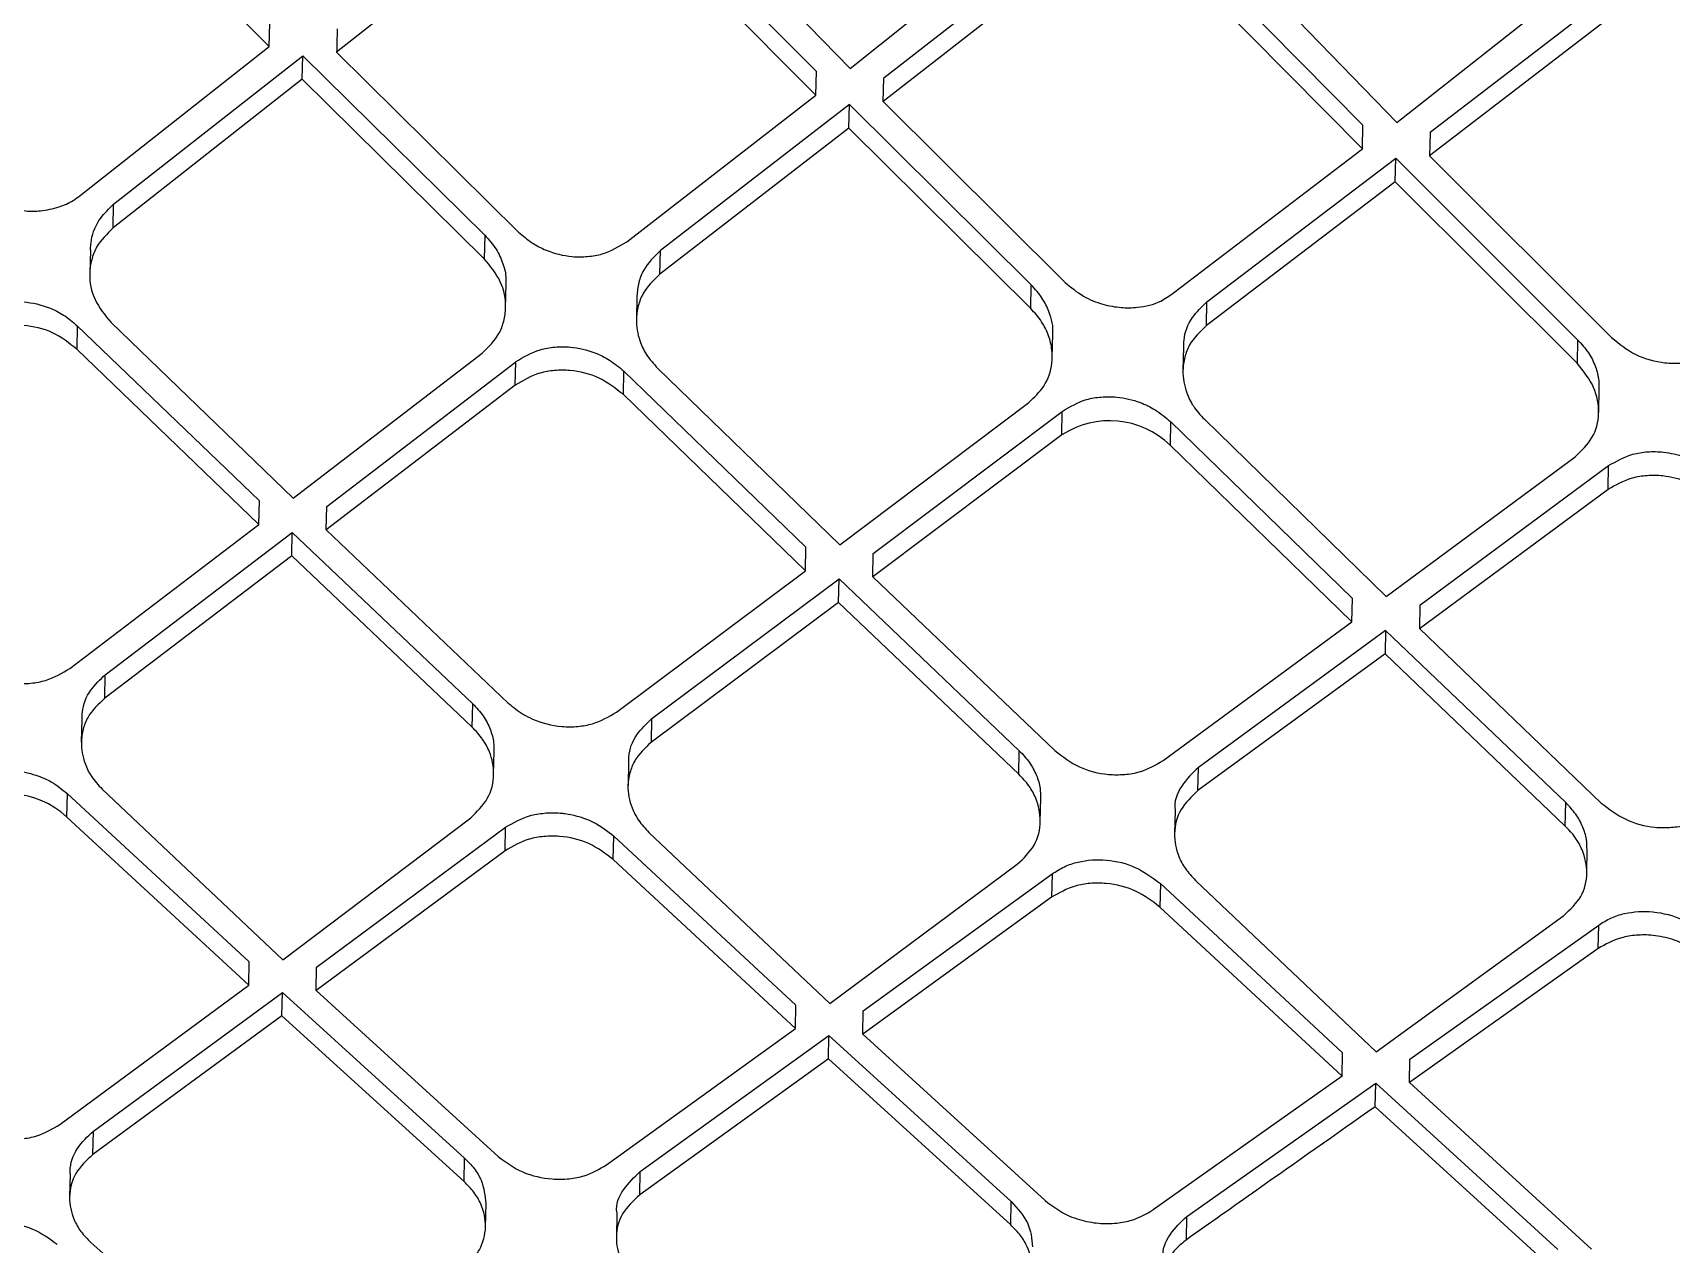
# Model space of a CAD drawing. Extents: x 939 to 1039, y 781 to 934.
# Drawn here: x 966.929 to 967.997, y 880.403 to 881.193 of the extents above; entities that cross this region are included whole.
import ezdxf

# ---------------------------------------------------------------- set-up
doc = ezdxf.new("R2010")
doc.units = 0
doc.header["$MEASUREMENT"] = 0
doc.layers.add('1', color=4, linetype='Continuous')

# ---------------------------------------------------------------- blocks, each defined once
blk = doc.blocks.new('Envoy')
at = {"layer": '1', "color": 3, "linetype": 'Continuous', "lineweight": 25}
for p, q in [((28.4292, 82.0099), (28.3106, 82.1281)), ((28.6902, 82.1162), (28.8079, 81.9956)), ((28.6673, 82.1127), (28.7859, 81.9936)), ((28.5964, 82.1036), (28.4731, 82.0061)), ((28.7856, 81.9782), (28.667, 82.0972)), ((28.8079, 81.9956), (28.9304, 82.0933)), ((28.8298, 81.9894), (28.9531, 82.0855)), ((29.0237, 82.0785), (29.1422, 81.9586)), ((29.0466, 82.0817), (29.1643, 81.9604)), ((28.9528, 82.0701), (28.8295, 81.974)), ((29.1419, 81.9432), (29.0233, 82.063)), ((29.1643, 81.9604), (29.2867, 82.0567)), ((29.1861, 81.9541), (29.3094, 82.0487)), ((29.309, 82.0332), (29.1858, 81.9387)), ((28.4292, 82.0099), (28.4295, 82.0252)), ((28.3059, 81.9128), (28.4292, 82.0099)), ((28.3277, 81.907), (28.451, 82.0038)), ((28.4507, 81.9885), (28.451, 82.0038)), ((28.451, 82.0038), (28.5697, 81.8869)), ((28.4731, 82.0061), (28.5917, 81.8889)), ((28.4507, 81.9885), (28.3274, 81.8917)), ((28.5693, 81.8715), (28.4507, 81.9885)), ((28.7856, 81.9782), (28.7859, 81.9936)), ((28.8295, 81.974), (28.8298, 81.9894)), ((28.6623, 81.8826), (28.7856, 81.9782)), ((28.8074, 81.9721), (28.6842, 81.8768)), ((28.8071, 81.9567), (28.8074, 81.972)), ((28.926, 81.8544), (28.8075, 81.972)), ((28.8295, 81.974), (28.9481, 81.8561)), ((28.8071, 81.9567), (28.6838, 81.8615)), ((28.9257, 81.8391), (28.8071, 81.9567)), ((29.1419, 81.9432), (29.1422, 81.9586)), ((29.0187, 81.8492), (29.1419, 81.9432)), ((29.0405, 81.8433), (29.1638, 81.937)), ((29.1634, 81.9216), (29.1638, 81.937)), ((29.1638, 81.937), (29.2823, 81.8187)), ((29.1858, 81.9387), (29.3044, 81.8201)), ((29.1634, 81.9216), (29.0402, 81.8279)), ((29.282, 81.8034), (29.1634, 81.9216)), ((28.3274, 81.8917), (28.3277, 81.907)), ((28.5697, 81.8869), (28.5693, 81.8715)), ((28.3125, 81.8771), (28.3121, 81.8619)), ((28.6838, 81.8615), (28.6842, 81.8768)), ((28.5833, 81.8394), (28.5836, 81.8549)), ((28.6689, 81.8473), (28.6686, 81.8319)), ((28.9257, 81.8391), (28.926, 81.8544)), ((29.0402, 81.8279), (29.0405, 81.8433)), ((28.304, 81.8278), (28.3037, 81.8125)), ((28.304, 81.8278), (28.4227, 81.7136)), ((28.3261, 81.8299), (28.4447, 81.7154)), ((28.9396, 81.8071), (28.94, 81.8223)), ((29.2823, 81.8187), (29.282, 81.8034)), ((28.4223, 81.6983), (28.3037, 81.8125)), ((28.4447, 81.7154), (28.568, 81.8099)), ((29.0252, 81.8139), (29.0249, 81.7987)), ((28.4666, 81.71), (28.5899, 81.8043)), ((28.5895, 81.789), (28.5899, 81.8043)), ((28.6601, 81.7829), (28.6604, 81.7981)), ((28.6604, 81.7982), (28.7791, 81.6834)), ((28.6825, 81.8), (28.8011, 81.6849)), ((28.5895, 81.789), (28.4663, 81.6948)), ((29.296, 81.7712), (29.2963, 81.7868)), ((28.7788, 81.6681), (28.6601, 81.7829)), ((28.8012, 81.6849), (28.9244, 81.7778)), ((28.823, 81.6794), (28.9462, 81.772)), ((28.9459, 81.7567), (28.9462, 81.772)), ((29.0168, 81.7652), (29.0165, 81.7499)), ((29.0168, 81.7653), (29.1355, 81.65)), ((29.0389, 81.7668), (29.1575, 81.6512)), ((28.9459, 81.7567), (28.8227, 81.6642)), ((29.1351, 81.6347), (29.0165, 81.7499)), ((29.1575, 81.6512), (29.2807, 81.7424)), ((29.1794, 81.6457), (29.3025, 81.7366)), ((29.3022, 81.7212), (29.3025, 81.7366)), ((29.1791, 81.6304), (29.3022, 81.7212)), ((28.4223, 81.6983), (28.4227, 81.7136)), ((28.4663, 81.6948), (28.4666, 81.71)), ((28.2991, 81.6044), (28.4223, 81.6983)), ((28.3222, 81.6003), (28.4442, 81.693)), ((28.4439, 81.6777), (28.4442, 81.693)), ((28.4442, 81.693), (28.5618, 81.5814)), ((28.4663, 81.6948), (28.585, 81.5818)), ((28.4439, 81.6777), (28.3219, 81.585)), ((28.5615, 81.5661), (28.4439, 81.6777)), ((28.7788, 81.6681), (28.7791, 81.6834)), ((28.8227, 81.6642), (28.823, 81.6794)), ((28.6556, 81.5759), (28.7788, 81.6681)), ((28.6787, 81.5717), (28.8007, 81.6627)), ((28.8003, 81.6474), (28.8007, 81.6627)), ((28.8007, 81.6627), (28.9182, 81.5507)), ((28.8227, 81.6642), (28.9414, 81.5508)), ((28.8003, 81.6474), (28.6783, 81.5564)), ((28.9179, 81.5354), (28.8003, 81.6474)), ((29.1351, 81.6347), (29.1355, 81.65)), ((29.1794, 81.6457), (29.1791, 81.6304)), ((29.012, 81.5443), (29.1351, 81.6347)), ((29.157, 81.6292), (29.0351, 81.5399)), ((29.157, 81.6292), (29.1567, 81.614)), ((29.2746, 81.5169), (29.157, 81.6292)), ((29.1791, 81.6304), (29.2977, 81.5166)), ((29.1567, 81.614), (29.0347, 81.5247)), ((29.2742, 81.5016), (29.1567, 81.614)), ((28.3219, 81.585), (28.3222, 81.6003)), ((28.5615, 81.5661), (28.5618, 81.5814)), ((28.3069, 81.5714), (28.3066, 81.5563)), ((28.6783, 81.5564), (28.6787, 81.5717)), ((28.5754, 81.5352), (28.5758, 81.5505)), ((28.9179, 81.5354), (28.9182, 81.5507)), ((28.6634, 81.5431), (28.6631, 81.528)), ((29.0347, 81.5247), (29.0351, 81.5399)), ((28.2973, 81.5229), (28.297, 81.5077)), ((28.2973, 81.5229), (28.4161, 81.413)), ((28.3202, 81.5257), (28.4381, 81.4144)), ((28.9319, 81.5046), (28.9322, 81.5199)), ((29.2742, 81.5016), (29.2746, 81.5169)), ((28.4158, 81.3978), (28.297, 81.5077)), ((28.4381, 81.4144), (28.5605, 81.507)), ((29.0198, 81.5118), (29.0195, 81.4966)), ((28.46, 81.4097), (28.5832, 81.5008)), ((28.5829, 81.4855), (28.5832, 81.5007)), ((28.6535, 81.4798), (28.6538, 81.495)), ((28.6538, 81.495), (28.7726, 81.3849)), ((28.6767, 81.4975), (28.7946, 81.3859)), ((28.5829, 81.4855), (28.4597, 81.3945)), ((29.2882, 81.4709), (29.2886, 81.4862)), ((28.7722, 81.3697), (28.6535, 81.4798)), ((28.7946, 81.3859), (28.9169, 81.4767)), ((28.8165, 81.3812), (28.9396, 81.4704)), ((28.9396, 81.4704), (28.9393, 81.4552)), ((29.0102, 81.4641), (29.0099, 81.4488)), ((29.0102, 81.4641), (29.129, 81.3537)), ((29.0331, 81.4662), (29.151, 81.3544)), ((28.9393, 81.4552), (28.8162, 81.366)), ((29.0099, 81.4488), (29.1287, 81.3385)), ((29.151, 81.3544), (29.2733, 81.4434)), ((29.1729, 81.3497), (29.296, 81.437)), ((29.2957, 81.4218), (29.296, 81.437)), ((29.2957, 81.4218), (29.1726, 81.3345)), ((28.4158, 81.3978), (28.4161, 81.413)), ((28.4597, 81.3945), (28.46, 81.4097)), ((28.2926, 81.307), (28.4158, 81.3978)), ((28.3145, 81.3027), (28.4377, 81.3932)), ((28.4373, 81.378), (28.4377, 81.3932)), ((28.4377, 81.3932), (28.5565, 81.2851)), ((28.4597, 81.3945), (28.5785, 81.2861)), ((28.4373, 81.378), (28.3142, 81.2875)), ((28.5562, 81.2699), (28.4373, 81.378)), ((28.7722, 81.3697), (28.7726, 81.3849)), ((28.8162, 81.366), (28.8165, 81.3812)), ((28.6491, 81.2807), (28.7722, 81.3697)), ((28.671, 81.2763), (28.7941, 81.365)), ((28.7938, 81.3498), (28.7941, 81.365)), ((28.7941, 81.365), (28.913, 81.2568)), ((28.8162, 81.366), (28.935, 81.2574)), ((28.7938, 81.3498), (28.6707, 81.2611)), ((28.9126, 81.2416), (28.7938, 81.3498)), ((29.1287, 81.3385), (29.129, 81.3537)), ((29.1726, 81.3345), (29.1729, 81.3497)), ((29.1287, 81.3385), (29.0056, 81.2514)), ((29.1726, 81.3345), (29.2914, 81.2258)), ((29.0275, 81.2471), (29.1506, 81.3339)), ((29.1502, 81.3186), (29.1506, 81.3338)), ((29.1506, 81.3339), (29.2694, 81.2255)), ((29.269, 81.2103), (29.1502, 81.3186)), ((28.3142, 81.2875), (28.3145, 81.3027)), ((28.5562, 81.2699), (28.5565, 81.2851)), ((28.2993, 81.2749), (28.299, 81.2598)), ((28.6707, 81.2611), (28.671, 81.2763)), ((28.5701, 81.2402), (28.5705, 81.2555)), ((28.9126, 81.2416), (28.913, 81.2568)), ((28.6558, 81.2489), (28.6555, 81.2337)), ((29.0272, 81.2319), (29.0275, 81.2471)), ((28.3129, 81.2301), (28.4318, 81.1246))]:
    blk.add_line(p, q, dxfattribs=at)
at = {"layer": '1', "color": 3, "linetype": 'Continuous', "lineweight": 25, "flags": 128}
blk.add_lwpolyline([(29.1861, 81.9541), (29.1859, 81.9455), (29.1858, 81.9387)], dxfattribs=at)
at = {"layer": '1', "color": 3, "linetype": 'Continuous', "lineweight": 25}
for centre, radius, start, end in [((28.977, 81.7091), 0.0568, 45.9165, 123.1268), ((28.2584, 81.4652), 0.0574, 47.7411, 123.8888)]:
    blk.add_arc(centre, radius, start, end, dxfattribs=at)
for points, knots in [([(28.4734, 82.0215), (28.4734, 82.0186), (28.4733, 82.0135), (28.4731, 82.0084), (28.4731, 82.0061)], [0, 0, 0, 0, 0.560009, 1, 1, 1, 1]), ([(28.2353, 81.9184), (28.238, 81.916), (28.2431, 81.9115), (28.2548, 81.9055), (28.2674, 81.9024), (28.281, 81.9025), (28.2917, 81.9048), (28.3002, 81.9085), (28.3044, 81.9117), (28.3059, 81.9128)], [0, 0, 0, 0, 0.14097, 0.268682, 0.501248, 0.625921, 0.787433, 0.924721, 1, 1, 1, 1]), ([(28.3126, 81.877), (28.3127, 81.8793), (28.3131, 81.8866), (28.3178, 81.8976), (28.3247, 81.9041), (28.3277, 81.907)], [0, 0, 0, 0, 0.197586, 0.648089, 1, 1, 1, 1]), ([(28.3274, 81.8917), (28.3234, 81.8877), (28.3171, 81.8816), (28.313, 81.8708), (28.3114, 81.8593), (28.3141, 81.8443), (28.3221, 81.8347), (28.3261, 81.8299)], [0, 0, 0, 0, 0.237998, 0.366426, 0.500875, 0.750118, 1, 1, 1, 1]), ([(28.5697, 81.8869), (28.5723, 81.8839), (28.5774, 81.8782), (28.5818, 81.8684), (28.5837, 81.8606), (28.5834, 81.8562), (28.5833, 81.8549)], [0, 0, 0, 0, 0.316012, 0.612795, 0.890473, 1, 1, 1, 1]), ([(28.5917, 81.8889), (28.5945, 81.8864), (28.5999, 81.8818), (28.6116, 81.8758), (28.6242, 81.8726), (28.6367, 81.8727), (28.6494, 81.8748), (28.6572, 81.8795), (28.6623, 81.8826)], [0, 0, 0, 0, 0.147028, 0.279467, 0.499916, 0.630404, 0.757344, 1, 1, 1, 1]), ([(28.568, 81.8099), (28.5721, 81.814), (28.5784, 81.8201), (28.5824, 81.8308), (28.584, 81.8422), (28.5812, 81.8571), (28.5733, 81.8667), (28.5693, 81.8715)], [0, 0, 0, 0, 0.242021, 0.36939, 0.500773, 0.749958, 1, 1, 1, 1]), ([(28.6842, 81.8768), (28.6801, 81.8728), (28.6739, 81.8667), (28.6697, 81.856), (28.6692, 81.8502), (28.6689, 81.8473)], [0, 0, 0, 0, 0.481498, 0.737869, 1, 1, 1, 1]), ([(28.6838, 81.8615), (28.6797, 81.8575), (28.6735, 81.8514), (28.6694, 81.8407), (28.668, 81.8303), (28.6698, 81.8194), (28.6748, 81.8085), (28.6798, 81.803), (28.6825, 81.8)], [0, 0, 0, 0, 0.239772, 0.36741, 0.499963, 0.700418, 0.83791, 1, 1, 1, 1]), ([(28.94, 81.8223), (28.94, 81.8224), (28.9407, 81.8272), (28.9385, 81.8354), (28.9334, 81.8462), (28.9286, 81.8515), (28.926, 81.8544)], [0, 0, 0, 0, 0.004746, 0.428703, 0.696132, 1, 1, 1, 1]), ([(28.9481, 81.8561), (28.9519, 81.8529), (28.9592, 81.8468), (28.9722, 81.8416), (28.9842, 81.8394), (28.9972, 81.8396), (29.0091, 81.8424), (29.016, 81.8473), (29.0187, 81.8492)], [0, 0, 0, 0, 0.194372, 0.368899, 0.523575, 0.658408, 0.867981, 1, 1, 1, 1]), ([(28.2334, 81.8333), (28.2385, 81.8365), (28.2463, 81.8413), (28.2591, 81.8435), (28.2714, 81.8437), (28.2839, 81.8407), (28.2957, 81.8349), (28.3011, 81.8303), (28.304, 81.8278)], [0, 0, 0, 0, 0.245065, 0.371123, 0.499183, 0.717303, 0.850682, 1, 1, 1, 1]), ([(28.9244, 81.7778), (28.9279, 81.7811), (28.9356, 81.7883), (28.9397, 81.801), (28.9398, 81.8123), (28.9376, 81.8215), (28.9331, 81.8308), (28.9282, 81.8363), (28.9257, 81.8391)], [0, 0, 0, 0, 0.208131, 0.443365, 0.571936, 0.707527, 0.850202, 1, 1, 1, 1]), ([(29.0255, 81.8139), (29.0255, 81.8154), (29.0255, 81.8222), (29.0298, 81.8331), (29.0371, 81.8401), (29.0405, 81.8433)], [0, 0, 0, 0, 0.134278, 0.600726, 1, 1, 1, 1]), ([(28.3037, 81.8125), (28.2986, 81.8165), (28.2886, 81.8244), (28.2719, 81.8283), (28.2588, 81.8282), (28.246, 81.826), (28.2382, 81.8212), (28.2331, 81.818)], [0, 0, 0, 0, 0.249801, 0.499472, 0.627424, 0.753723, 1, 1, 1, 1]), ([(29.0402, 81.8279), (29.0361, 81.824), (29.0298, 81.8179), (29.0258, 81.8073), (29.0243, 81.7968), (29.0263, 81.7858), (29.0315, 81.7749), (29.0363, 81.7696), (29.0389, 81.7668)], [0, 0, 0, 0, 0.241654, 0.36881, 0.49991, 0.712312, 0.846852, 1, 1, 1, 1]), ([(29.2823, 81.8187), (29.2848, 81.8159), (29.2897, 81.8105), (29.2941, 81.8013), (29.2963, 81.7933), (29.2961, 81.7885), (29.296, 81.7868)], [0, 0, 0, 0, 0.296239, 0.578783, 0.847665, 1, 1, 1, 1]), ([(29.3044, 81.8201), (29.3094, 81.8161), (29.3195, 81.8079), (29.3362, 81.8035), (29.3495, 81.8032), (29.3622, 81.8052), (29.3699, 81.8097), (29.3749, 81.8126)], [0, 0, 0, 0, 0.24988, 0.499336, 0.632896, 0.760965, 1, 1, 1, 1]), ([(28.5898, 81.8043), (28.5949, 81.8074), (28.6027, 81.812), (28.6154, 81.8142), (28.6276, 81.8142), (28.6399, 81.8113), (28.6518, 81.8055), (28.6574, 81.8007), (28.6604, 81.7982)], [0, 0, 0, 0, 0.242869, 0.369301, 0.498775, 0.708251, 0.843922, 1, 1, 1, 1]), ([(28.6601, 81.7829), (28.6551, 81.7868), (28.645, 81.7948), (28.6283, 81.7989), (28.6152, 81.7989), (28.6024, 81.7967), (28.5946, 81.7921), (28.5895, 81.789)], [0, 0, 0, 0, 0.24995, 0.499535, 0.628844, 0.755635, 1, 1, 1, 1]), ([(29.2807, 81.7424), (29.2848, 81.7463), (29.2931, 81.7542), (29.2971, 81.7706), (29.2941, 81.7882), (29.2861, 81.7983), (29.282, 81.8034)], [0, 0, 0, 0, 0.24245, 0.489326, 0.741576, 1, 1, 1, 1]), ([(28.9462, 81.772), (28.9513, 81.775), (28.959, 81.7796), (28.9717, 81.7816), (28.9836, 81.7816), (28.9957, 81.7787), (29.0077, 81.773), (29.0136, 81.768), (29.0168, 81.7653)], [0, 0, 0, 0, 0.240622, 0.367496, 0.498349, 0.694719, 0.833843, 1, 1, 1, 1]), ([(29.3025, 81.7366), (29.3076, 81.7395), (29.3153, 81.7439), (29.328, 81.7459), (29.3394, 81.7457), (29.3511, 81.743), (29.3632, 81.7376), (29.3696, 81.7322), (29.3731, 81.7292)], [0, 0, 0, 0, 0.239565, 0.367046, 0.499174, 0.674248, 0.818404, 1, 1, 1, 1]), ([(29.3022, 81.7212), (29.3072, 81.7241), (29.315, 81.7286), (29.3277, 81.7305), (29.3397, 81.7304), (29.3519, 81.7273), (29.3638, 81.7216), (29.3696, 81.7166), (29.3728, 81.7138)], [0, 0, 0, 0, 0.239563, 0.367235, 0.498891, 0.699383, 0.837281, 1, 1, 1, 1]), ([(28.2285, 81.6097), (28.2314, 81.6073), (28.237, 81.6027), (28.2488, 81.5972), (28.2613, 81.5943), (28.2737, 81.5945), (28.2864, 81.5968), (28.2941, 81.6014), (28.2991, 81.6044)], [0, 0, 0, 0, 0.151582, 0.285575, 0.500091, 0.631955, 0.759385, 1, 1, 1, 1]), ([(28.3072, 81.5714), (28.3072, 81.5729), (28.3072, 81.5795), (28.3115, 81.5902), (28.3188, 81.5971), (28.3222, 81.6003)], [0, 0, 0, 0, 0.137293, 0.601205, 1, 1, 1, 1]), ([(28.3219, 81.585), (28.3178, 81.5811), (28.3115, 81.5752), (28.3075, 81.5648), (28.306, 81.5546), (28.3079, 81.5439), (28.313, 81.5335), (28.3177, 81.5284), (28.3202, 81.5257)], [0, 0, 0, 0, 0.24193, 0.369021, 0.499852, 0.714176, 0.848242, 1, 1, 1, 1]), ([(28.5618, 81.5814), (28.5643, 81.5788), (28.569, 81.5737), (28.5734, 81.565), (28.5757, 81.5572), (28.5756, 81.5524), (28.5755, 81.5505)], [0, 0, 0, 0, 0.288689, 0.565665, 0.830929, 1, 1, 1, 1]), ([(28.585, 81.5818), (28.5882, 81.5792), (28.593, 81.5752), (28.6046, 81.5694), (28.6169, 81.5662), (28.6302, 81.5663), (28.643, 81.5685), (28.6506, 81.573), (28.6556, 81.5759)], [0, 0, 0, 0, 0.163462, 0.250573, 0.49985, 0.633873, 0.762066, 1, 1, 1, 1]), ([(28.6636, 81.5431), (28.6636, 81.5443), (28.6635, 81.5506), (28.6676, 81.5613), (28.6751, 81.5683), (28.6787, 81.5717)], [0, 0, 0, 0, 0.106203, 0.577916, 1, 1, 1, 1]), ([(28.5605, 81.507), (28.5646, 81.511), (28.5728, 81.519), (28.5766, 81.5348), (28.574, 81.5483), (28.5685, 81.5586), (28.5639, 81.5636), (28.5615, 81.5661)], [0, 0, 0, 0, 0.24669, 0.499212, 0.722649, 0.854687, 1, 1, 1, 1]), ([(28.6783, 81.5564), (28.6742, 81.5525), (28.668, 81.5467), (28.664, 81.5364), (28.6624, 81.5261), (28.6644, 81.5153), (28.6698, 81.505), (28.6743, 81.5001), (28.6767, 81.4975)], [0, 0, 0, 0, 0.24445, 0.370913, 0.499866, 0.723937, 0.855558, 1, 1, 1, 1]), ([(28.9182, 81.5507), (28.9206, 81.5482), (28.9252, 81.5433), (28.9296, 81.5348), (28.9321, 81.527), (28.932, 81.522), (28.932, 81.5199)], [0, 0, 0, 0, 0.278878, 0.548699, 0.809639, 1, 1, 1, 1]), ([(28.9414, 81.5508), (28.9465, 81.5469), (28.9566, 81.5391), (28.9734, 81.535), (28.9868, 81.535), (28.9995, 81.5371), (29.0071, 81.5414), (29.012, 81.5443)], [0, 0, 0, 0, 0.249815, 0.499306, 0.63582, 0.764922, 1, 1, 1, 1]), ([(28.2267, 81.5281), (28.2318, 81.5311), (28.2395, 81.5357), (28.2522, 81.5379), (28.2639, 81.5381), (28.2759, 81.5356), (28.288, 81.5304), (28.294, 81.5256), (28.2973, 81.5229)], [0, 0, 0, 0, 0.241777, 0.368687, 0.499267, 0.690597, 0.830661, 1, 1, 1, 1]), ([(29.0351, 81.5399), (29.0311, 81.5361), (29.0231, 81.5283), (29.0188, 81.5174), (29.0198, 81.5119), (29.0198, 81.5118)], [0, 0, 0, 0, 0.492585, 0.995751, 1, 1, 1, 1]), ([(28.9169, 81.4767), (28.9211, 81.4807), (28.9293, 81.4885), (28.933, 81.5044), (28.9303, 81.5178), (28.9248, 81.5281), (28.9203, 81.5329), (28.9179, 81.5354)], [0, 0, 0, 0, 0.248862, 0.499214, 0.728582, 0.859138, 1, 1, 1, 1]), ([(29.0347, 81.5247), (29.0306, 81.5208), (29.0223, 81.513), (29.0183, 81.4972), (29.0209, 81.4838), (29.0263, 81.4735), (29.0308, 81.4687), (29.0331, 81.4662)], [0, 0, 0, 0, 0.247034, 0.499216, 0.729604, 0.859908, 1, 1, 1, 1]), ([(29.2884, 81.4862), (29.2884, 81.4885), (29.2883, 81.4935), (29.2858, 81.5014), (29.2814, 81.5096), (29.2769, 81.5144), (29.2746, 81.5169)], [0, 0, 0, 0, 0.207089, 0.464631, 0.728925, 1, 1, 1, 1]), ([(29.2977, 81.5166), (29.3028, 81.5127), (29.3129, 81.5049), (29.3298, 81.5006), (29.3433, 81.5005), (29.356, 81.5025), (29.3635, 81.5068), (29.3683, 81.5095)], [0, 0, 0, 0, 0.249732, 0.499338, 0.638462, 0.768415, 1, 1, 1, 1]), ([(28.5832, 81.5008), (28.5882, 81.5037), (28.5959, 81.5082), (28.6086, 81.5103), (28.6157, 81.5104), (28.6203, 81.51), (28.6239, 81.5095), (28.6311, 81.508), (28.6425, 81.5039), (28.6497, 81.4983), (28.6538, 81.495)], [0, 0, 0, 0, 0.238665, 0.366357, 0.499051, 0.513098, 0.541065, 0.638698, 0.791768, 1, 1, 1, 1]), ([(28.6535, 81.4798), (28.6484, 81.4836), (28.6383, 81.4913), (28.6215, 81.4952), (28.6083, 81.4951), (28.5956, 81.4929), (28.5879, 81.4885), (28.5829, 81.4855)], [0, 0, 0, 0, 0.249849, 0.499628, 0.632525, 0.760484, 1, 1, 1, 1]), ([(29.2733, 81.4434), (29.2774, 81.4472), (29.2857, 81.455), (29.2894, 81.4707), (29.2866, 81.4841), (29.281, 81.4944), (29.2766, 81.4992), (29.2742, 81.5016)], [0, 0, 0, 0, 0.250807, 0.499227, 0.732564, 0.862143, 1, 1, 1, 1]), ([(28.9396, 81.4704), (28.9422, 81.4721), (28.9474, 81.4754), (28.9592, 81.4793), (28.9753, 81.4804), (28.9949, 81.4756), (29.0051, 81.4679), (29.0102, 81.4641)], [0, 0, 0, 0, 0.131186, 0.257934, 0.497223, 0.748586, 1, 1, 1, 1]), ([(29.0099, 81.4488), (29.0048, 81.4527), (28.9947, 81.4604), (28.9779, 81.4644), (28.9645, 81.4645), (28.9518, 81.4624), (28.9442, 81.458), (28.9393, 81.4552)], [0, 0, 0, 0, 0.249641, 0.499702, 0.635106, 0.763954, 1, 1, 1, 1]), ([(29.296, 81.437), (29.2986, 81.4387), (29.3037, 81.4419), (29.3155, 81.4457), (29.3316, 81.4466), (29.3513, 81.4417), (29.3615, 81.4339), (29.3666, 81.4301)], [0, 0, 0, 0, 0.130527, 0.257144, 0.497744, 0.748986, 1, 1, 1, 1]), ([(29.3662, 81.4148), (29.3612, 81.4187), (29.3528, 81.4251), (29.34, 81.429), (29.33, 81.4307), (29.3207, 81.4307), (29.308, 81.4287), (29.3005, 81.4245), (29.2957, 81.4218)], [0, 0, 0, 0, 0.249365, 0.412074, 0.500411, 0.638401, 0.768081, 1, 1, 1, 1]), ([(29.1502, 81.3186), (29.1245, 81.3005), (29.0835, 81.2716), (29.0425, 81.2427), (29.0272, 81.2319)], [0, 0, 0, 0, 0.626409, 1, 1, 1, 1]), ([(28.222, 81.3119), (28.2271, 81.3082), (28.2372, 81.3008), (28.2542, 81.2972), (28.2676, 81.2974), (28.2803, 81.2998), (28.2878, 81.3042), (28.2926, 81.307)], [0, 0, 0, 0, 0.24977, 0.499419, 0.638659, 0.768642, 1, 1, 1, 1]), ([(28.2994, 81.2749), (28.2994, 81.2755), (28.2991, 81.2813), (28.3029, 81.2918), (28.3107, 81.2992), (28.3145, 81.3027)], [0, 0, 0, 0, 0.056405, 0.542056, 1, 1, 1, 1]), ([(28.3142, 81.2875), (28.31, 81.2836), (28.3017, 81.2758), (28.2978, 81.2601), (28.3005, 81.2469), (28.3061, 81.237), (28.3106, 81.2324), (28.3129, 81.2301)], [0, 0, 0, 0, 0.248854, 0.499106, 0.734414, 0.863543, 1, 1, 1, 1]), ([(28.5565, 81.2851), (28.5587, 81.2829), (28.5631, 81.2785), (28.569, 81.2685), (28.5698, 81.2606), (28.5703, 81.2555)], [0, 0, 0, 0, 0.260013, 0.517207, 1, 1, 1, 1]), ([(28.5785, 81.2861), (28.5836, 81.2824), (28.5937, 81.275), (28.6108, 81.2712), (28.6245, 81.2714), (28.6371, 81.2737), (28.6445, 81.278), (28.6491, 81.2807)], [0, 0, 0, 0, 0.249761, 0.499407, 0.643557, 0.775197, 1, 1, 1, 1]), ([(28.656, 81.2489), (28.656, 81.2492), (28.6548, 81.2547), (28.6593, 81.2652), (28.6672, 81.2727), (28.671, 81.2763)], [0, 0, 0, 0, 0.030034, 0.52235, 1, 1, 1, 1]), ([(28.5549, 81.2128), (28.5572, 81.2147), (28.5617, 81.2184), (28.5679, 81.2274), (28.5714, 81.24), (28.5686, 81.2532), (28.5629, 81.2631), (28.5584, 81.2676), (28.5562, 81.2699)], [0, 0, 0, 0, 0.128864, 0.255287, 0.499766, 0.737779, 0.865977, 1, 1, 1, 1]), ([(28.6707, 81.2611), (28.6665, 81.2572), (28.6581, 81.2495), (28.6543, 81.2339), (28.6571, 81.2208), (28.6628, 81.2109), (28.6672, 81.2065), (28.6695, 81.2042)], [0, 0, 0, 0, 0.251866, 0.499142, 0.738929, 0.86692, 1, 1, 1, 1]), ([(28.913, 81.2568), (28.9171, 81.2523), (28.9253, 81.2433), (28.9264, 81.2326), (28.9269, 81.2273)], [0, 0, 0, 0, 0.501477, 1, 1, 1, 1]), ([(28.935, 81.2574), (28.94, 81.2537), (28.9469, 81.2486), (28.9593, 81.2443), (28.9697, 81.2423), (28.9814, 81.2424), (28.9939, 81.2448), (29.0011, 81.2489), (29.0056, 81.2514)], [0, 0, 0, 0, 0.249443, 0.338534, 0.499914, 0.650659, 0.784378, 1, 1, 1, 1]), ([(28.2203, 81.2337), (28.2229, 81.2354), (28.228, 81.2387), (28.2398, 81.2428), (28.2558, 81.2442), (28.2755, 81.24), (28.2858, 81.2327), (28.2909, 81.229)], [0, 0, 0, 0, 0.131372, 0.258104, 0.496637, 0.748201, 1, 1, 1, 1]), ([(28.9114, 81.185), (28.9137, 81.1869), (28.9183, 81.1905), (28.9244, 81.1994), (28.9279, 81.2119), (28.925, 81.225), (28.9193, 81.2349), (28.9149, 81.2393), (28.9126, 81.2416)], [0, 0, 0, 0, 0.130837, 0.257891, 0.499801, 0.740919, 0.868329, 1, 1, 1, 1]), ([(29.0123, 81.22), (29.0123, 81.2201), (29.0112, 81.2254), (29.0156, 81.2359), (29.0235, 81.2434), (29.0275, 81.2471)], [0, 0, 0, 0, 0.008967, 0.506381, 1, 1, 1, 1]), ([(29.0272, 81.2319), (29.0249, 81.23), (29.0203, 81.2264), (29.0141, 81.2176), (29.0106, 81.205), (29.0136, 81.1919), (29.0193, 81.1821), (29.0237, 81.1777), (29.0259, 81.1755)], [0, 0, 0, 0, 0.129215, 0.25576, 0.499806, 0.742272, 0.869354, 1, 1, 1, 1])]:
    blk.add_open_spline(points, degree=3, knots=knots, dxfattribs=at)

msp = doc.modelspace()

# ---------------------------------------------------------------- block references
at = {"layer": '1'}
msp.add_blockref('Envoy', (938.6538, 799.1744), dxfattribs=at)

doc.saveas('drawing.dxf')
